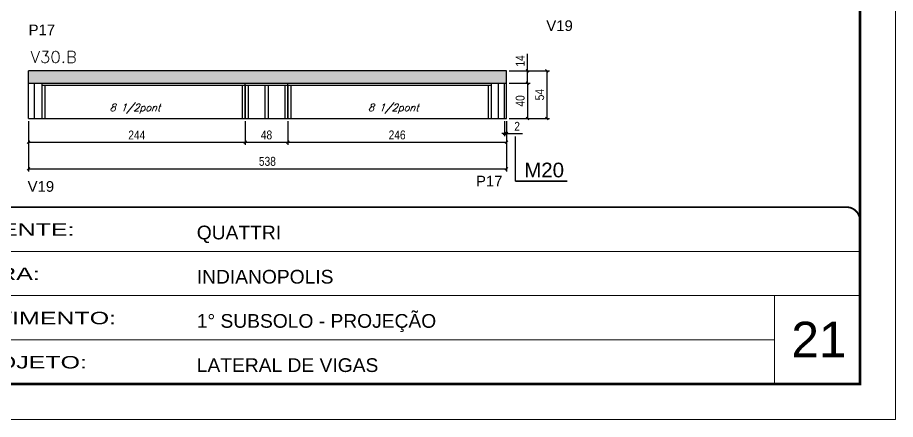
# Model space of a CAD drawing. Header units: millimetres. Extents: x 2921 to 9246, y 316 to 11751.
# Drawn here: x 3418 to 4406, y 3762 to 4215 of the extents above; entities that cross this region are included whole.
import ezdxf

# ---------------------------------------------------------------- set-up
doc = ezdxf.new("R2010")
doc.units = ezdxf.units.MM
doc.linetypes.add('CONTINUO', pattern=[0])
doc.linetypes.add('DASHED', pattern=[0.75, 0.5, -0.25])
for name, color, linetype in [('1', 3, 'Continuous'), ('5', 5, 'Continuous'), ('COTA', 241, 'Continuous'), ('NOMENCLATURA', 7, 'Continuous'), ('Painéis', 200, 'Continuous'), ('SARR_2.2x7', 40, 'Continuous'), ('SARR_3.5x7', 81, 'Continuous'), ('texto', 7, 'Continuous')]:
    doc.layers.add(name, color=color, linetype=linetype)
for name, color, linetype, lineweight in [('CARIMBO', 255, 'Continuous', 9), ('Folhas', 255, 'Continuous', 9), ('SARRAFO DE PRESSAO', 251, 'DASHED', 9), ('Texto Seção', 7, 'Continuous', 15)]:
    doc.layers.add(name, color=color, linetype=linetype, lineweight=lineweight)
doc.styles.add('arial', font='arial.ttf')
doc.styles.add('COTA TECNICA', font='techl___.ttf', dxfattribs={"height": 10})
doc.styles.add('REGUA-120', font='ROMANS.shx', dxfattribs={"height": 15})
doc.styles.add('Romans', font='romans.shx')
doc.styles.get("Standard").update_dxf_attribs({"font": 'arial.ttf'})
doc.styles.add('Tecnologia', font='')
doc.styles.get('Tecnologia').set_extended_font_data('Forgotten Futurist')
doc.dimstyles.new('PAINEL', dxfattribs={"dimtxt": 10, "dimasz": 3, "dimexe": 3, "dimexo": 3, "dimgap": 3, "dimtad": 1, "dimdec": 1, "dimzin": 12, "dimdsep": 46, "dimtxsty": 'COTA TECNICA', "dimblk1": 'OBLIQUE', "dimblk2": 'OBLIQUE', "dimsah": 1, "dimcen": 0.9, "dimclrd": 4, "dimclre": 4, "dimclrt": 240, "dimadec": 1, "dimazin": 3, "dimtfac": 1, "dimtdec": 1, "dimtmove": 0, "dimatfit": 3, "dimfxl": 1, "dimtolj": 1, "dimtzin": 12, "dimarcsym": 0})

# ---------------------------------------------------------------- blocks, each defined once
blk = doc.blocks.new('9999999999')
at = {"color": 30, "linetype": 'CONTINUO'}
for p, q in [((98564.56, 34379.64), (99583.98, 34379.64)), ((98564.56, 34329.83), (99487.98, 34329.83)), ((99583.98, 34329.83), (99487.98, 34329.83)), ((99487.98, 34329.83), (99487.98, 34230.21)), ((98564.56, 34280.02), (99487.98, 34280.02))]:
    blk.add_line(p, q, dxfattribs=at)
at = {"color": 30, "linetype": 'CONTINUO', "const_width": 2}
blk.add_lwpolyline([(99583.98, 34230.21), (99583.98, 34414.45, 0.414214), (99568.98, 34429.45), (98228.98, 34429.45, 0.414214), (98213.98, 34414.45), (98213.98, 34245.21, 0.414214), (98228.98, 34230.21), (99583.98, 34230.21)], format="xyb", dxfattribs=at)
at = {"layer": 'Folhas'}
blk.add_lwpolyline([(98138.98, 34190.21), (99623.98, 34190.21), (99623.98, 35240.21), (98138.98, 35240.21)], close=True, dxfattribs=at)
at = {"layer": 'Folhas', "color": 30, "const_width": 3}
blk.add_lwpolyline([(98213.98, 34230.21), (99583.98, 34230.21), (99583.98, 35200.21), (98213.98, 35200.21)], close=True, dxfattribs=at)
at = {"color": 7, "linetype": 'Continuous', "ltscale": 5, "style": 'arial'}
for s, height, p in [('QUATTRI', 15.483, (98837.68, 34393.13)), ('INDIANOPOLIS', 15.4829, (98837.68, 34343.32)), ('1° SUBSOLO - PROJEÇÃO', 15.4829, (98837.68, 34293.51)), ('LATERAL DE VIGAS', 15.4829, (98837.68, 34243.7))]:
    blk.add_text(s, height=height, dxfattribs=at).set_placement(p)
at = {"layer": 'Folhas', "color": 7, "style": 'Tecnologia', "width": 1.5}
for s, p in [('CLIENTE:', (98573.65, 34397.17)), ('OBRA:', (98573.65, 34347.31)), ('PAVIMENTO:', (98573.65, 34297.5)), ('PROJETO:', (98573.65, 34247.69))]:
    blk.add_text(s, height=14, dxfattribs=at).set_placement(p)
blk = doc.blocks.new('_Oblique')
at = {"layer": '1', "color": 0, "lineweight": -2}
blk.add_line((-0.5, -0.5), (0.5, 0.5), dxfattribs=at)
blk = doc.blocks.new('*D276')
at = {"layer": 'COTA', "color": 4, "linetype": 'ByBlock', "lineweight": -2, "transparency": 16777216}
for p, q in [((3430.31, 4097.63), (3430.31, 4071.09)), ((3674.31, 4097.63), (3674.31, 4071.09)), ((3430.31, 4074.09), (3674.31, 4074.09))]:
    blk.add_line(p, q, dxfattribs=at)
at = {"layer": 'Defpoints', "color": 0, "linetype": 'ByBlock', "transparency": 16777216}
for p in [(3430.31, 4100.63), (3674.31, 4100.63), (3674.31, 4074.09)]:
    blk.add_point(p, dxfattribs=at)
at = {"layer": 'COTA', "color": 4, "linetype": 'ByBlock', "lineweight": -2, "transparency": 16777216, "xscale": 3, "yscale": 3, "zscale": 3, "rotation": 180}
blk.add_blockref('_Oblique', (3430.31, 4074.09), dxfattribs=at)
at = {"layer": 'COTA', "color": 4, "linetype": 'ByBlock', "lineweight": -2, "transparency": 16777216, "xscale": 3, "yscale": 3, "zscale": 3}
blk.add_blockref('_Oblique', (3674.31, 4074.09), dxfattribs=at)
at = {"layer": 'COTA', "color": 240, "linetype": 'ByBlock', "transparency": 16777216, "insert": (3552.31, 4082.17), "char_height": 10, "attachment_point": 5, "style": 'COTA TECNICA'}
blk.add_mtext('\\A1;244', dxfattribs=at)
blk = doc.blocks.new('*D277')
at = {"layer": 'COTA', "color": 4, "linetype": 'ByBlock', "lineweight": -2, "transparency": 16777216}
for p, q in [((3722.31, 4097.63), (3722.31, 4071.09)), ((3968.31, 4097.63), (3968.31, 4071.09)), ((3722.31, 4074.09), (3968.31, 4074.09))]:
    blk.add_line(p, q, dxfattribs=at)
at = {"layer": 'Defpoints', "color": 0, "linetype": 'ByBlock', "transparency": 16777216}
for p in [(3722.31, 4100.63), (3968.31, 4100.63), (3968.31, 4074.09)]:
    blk.add_point(p, dxfattribs=at)
at = {"layer": 'COTA', "color": 4, "linetype": 'ByBlock', "lineweight": -2, "transparency": 16777216, "xscale": 3, "yscale": 3, "zscale": 3, "rotation": 180}
blk.add_blockref('_Oblique', (3722.31, 4074.09), dxfattribs=at)
at = {"layer": 'COTA', "color": 4, "linetype": 'ByBlock', "lineweight": -2, "transparency": 16777216, "xscale": 3, "yscale": 3, "zscale": 3}
blk.add_blockref('_Oblique', (3968.31, 4074.09), dxfattribs=at)
at = {"layer": 'COTA', "color": 240, "linetype": 'ByBlock', "transparency": 16777216, "insert": (3845.31, 4082.2), "char_height": 10, "width": 210.731, "attachment_point": 5, "style": 'COTA TECNICA'}
blk.add_mtext('\\A1;246', dxfattribs=at)
blk = doc.blocks.new('*D939')
at = {"layer": 'COTA', "color": 4, "linetype": 'ByBlock', "lineweight": -2, "transparency": 16777216}
for p, q in [((3430.31, 4097.63), (3430.31, 4041.21)), ((3968.31, 4097.63), (3968.31, 4041.21)), ((3430.31, 4044.21), (3968.31, 4044.21))]:
    blk.add_line(p, q, dxfattribs=at)
at = {"layer": 'Defpoints', "color": 0, "linetype": 'ByBlock', "transparency": 16777216}
for p in [(3430.31, 4100.63), (3968.31, 4100.63), (3968.31, 4044.21)]:
    blk.add_point(p, dxfattribs=at)
at = {"layer": 'COTA', "color": 4, "linetype": 'ByBlock', "lineweight": -2, "transparency": 16777216, "xscale": 3, "yscale": 3, "zscale": 3, "rotation": 180}
blk.add_blockref('_Oblique', (3430.31, 4044.21), dxfattribs=at)
at = {"layer": 'COTA', "color": 4, "linetype": 'ByBlock', "lineweight": -2, "transparency": 16777216, "xscale": 3, "yscale": 3, "zscale": 3}
blk.add_blockref('_Oblique', (3968.31, 4044.21), dxfattribs=at)
at = {"layer": 'COTA', "color": 240, "linetype": 'ByBlock', "transparency": 16777216, "insert": (3699.31, 4052.45), "char_height": 10, "attachment_point": 5, "style": 'COTA TECNICA'}
blk.add_mtext('\\A1;538', dxfattribs=at)
blk = doc.blocks.new('*D278')
at = {"layer": 'COTA', "color": 4, "linetype": 'ByBlock', "lineweight": -2, "transparency": 16777216}
for p, q in [((3674.31, 4097.63), (3674.31, 4071.09)), ((3722.31, 4097.63), (3722.31, 4071.09)), ((3674.31, 4074.09), (3722.31, 4074.09))]:
    blk.add_line(p, q, dxfattribs=at)
at = {"layer": 'Defpoints', "color": 0, "linetype": 'ByBlock', "transparency": 16777216}
for p in [(3674.31, 4100.63), (3722.31, 4100.63), (3722.31, 4074.09)]:
    blk.add_point(p, dxfattribs=at)
at = {"layer": 'COTA', "color": 4, "linetype": 'ByBlock', "lineweight": -2, "transparency": 16777216, "xscale": 3, "yscale": 3, "zscale": 3, "rotation": 180}
blk.add_blockref('_Oblique', (3674.31, 4074.09), dxfattribs=at)
at = {"layer": 'COTA', "color": 4, "linetype": 'ByBlock', "lineweight": -2, "transparency": 16777216, "xscale": 3, "yscale": 3, "zscale": 3}
blk.add_blockref('_Oblique', (3722.31, 4074.09), dxfattribs=at)
at = {"layer": 'COTA', "color": 240, "linetype": 'ByBlock', "transparency": 16777216, "insert": (3698.31, 4082.19), "char_height": 10, "attachment_point": 5, "style": 'COTA TECNICA'}
blk.add_mtext('\\A1;48', dxfattribs=at)
blk = doc.blocks.new('*D279')
at = {"layer": 'COTA', "color": 4, "linetype": 'ByBlock', "lineweight": -2, "transparency": 16777216}
for p, q in [((3966.31, 4097.63), (3966.31, 4080.97)), ((3968.31, 4097.63), (3968.31, 4080.97)), ((3966.31, 4083.97), (3963.31, 4083.97)), ((3966.31, 4083.97), (3968.31, 4083.97)), ((3968.31, 4083.97), (3986.42, 4083.97))]:
    blk.add_line(p, q, dxfattribs=at)
at = {"layer": 'Defpoints', "color": 0, "linetype": 'ByBlock', "transparency": 16777216}
for p in [(3966.31, 4100.63), (3968.31, 4100.63), (3968.31, 4083.97)]:
    blk.add_point(p, dxfattribs=at)
at = {"layer": 'COTA', "color": 4, "linetype": 'ByBlock', "lineweight": -2, "transparency": 16777216, "xscale": 3, "yscale": 3, "zscale": 3}
blk.add_blockref('_Oblique', (3966.31, 4083.97), dxfattribs=at)
at = {"layer": 'COTA', "color": 4, "linetype": 'ByBlock', "lineweight": -2, "transparency": 16777216, "xscale": 3, "yscale": 3, "zscale": 3, "rotation": 180}
blk.add_blockref('_Oblique', (3968.31, 4083.97), dxfattribs=at)
at = {"layer": 'COTA', "color": 240, "linetype": 'ByBlock', "transparency": 16777216, "insert": (3980.36, 4091.97), "char_height": 10, "attachment_point": 5, "style": 'COTA TECNICA'}
blk.add_mtext('\\A1;2', dxfattribs=at)
blk = doc.blocks.new('*D282')
at = {"layer": 'Defpoints', "color": 0, "transparency": 16777216}
for p in [(3968.31, 4140.63), (3968.31, 4100.63), (3991.9, 4100.63)]:
    blk.add_point(p, dxfattribs=at)
at = {"layer": 'Painéis', "color": 4, "lineweight": -2, "transparency": 16777216}
for p, q in [((3971.31, 4140.63), (3994.9, 4140.63)), ((3991.9, 4140.63), (3991.9, 4100.63)), ((3971.31, 4100.63), (3994.9, 4100.63))]:
    blk.add_line(p, q, dxfattribs=at)
at = {"layer": 'Painéis', "color": 4, "lineweight": -2, "transparency": 16777216, "xscale": 3, "yscale": 3, "zscale": 3}
for p, rotation in [((3991.9, 4140.63), 90), ((3991.9, 4100.63), 270)]:
    blk.add_blockref('_Oblique', p, dxfattribs=dict(at, rotation=rotation))
at = {"layer": 'Painéis', "color": 240, "lineweight": 5, "transparency": 16777216, "insert": (3983.8, 4120.63), "char_height": 10, "attachment_point": 5, "rotation": 90, "style": 'COTA TECNICA'}
blk.add_mtext('\\A1;40', dxfattribs=at)
blk = doc.blocks.new('*D283')
at = {"layer": 'Defpoints', "color": 0, "transparency": 16777216}
for p in [(3968.31, 4154.63), (3991.9, 4154.63), (3968.31, 4140.63)]:
    blk.add_point(p, dxfattribs=at)
at = {"layer": 'Painéis', "color": 4, "lineweight": -2, "transparency": 16777216}
for p, q in [((3991.9, 4154.63), (3991.9, 4173.75)), ((3971.31, 4154.63), (3994.9, 4154.63)), ((3991.9, 4140.63), (3991.9, 4154.63)), ((3971.31, 4140.63), (3994.9, 4140.63))]:
    blk.add_line(p, q, dxfattribs=at)
at = {"layer": 'Painéis', "color": 4, "lineweight": -2, "transparency": 16777216, "xscale": 3, "yscale": 3, "zscale": 3}
for p, rotation in [((3991.9, 4154.63), 90), ((3991.9, 4140.63), 270)]:
    blk.add_blockref('_Oblique', p, dxfattribs=dict(at, rotation=rotation))
at = {"layer": 'Painéis', "color": 240, "lineweight": 5, "transparency": 16777216, "insert": (3983.82, 4165.69), "char_height": 10, "attachment_point": 5, "rotation": 90, "style": 'COTA TECNICA'}
blk.add_mtext('\\A1;14', dxfattribs=at)
blk = doc.blocks.new('*D284')
at = {"layer": 'Defpoints', "color": 0, "transparency": 16777216}
for p in [(3968.31, 4154.63), (3968.31, 4100.63), (4013.88, 4100.63)]:
    blk.add_point(p, dxfattribs=at)
at = {"layer": 'Painéis', "color": 4, "lineweight": -2, "transparency": 16777216}
for p, q in [((3971.31, 4154.63), (4016.88, 4154.63)), ((4013.88, 4154.63), (4013.88, 4100.63)), ((3971.31, 4100.63), (4016.88, 4100.63))]:
    blk.add_line(p, q, dxfattribs=at)
at = {"layer": 'Painéis', "color": 4, "lineweight": -2, "transparency": 16777216, "xscale": 3, "yscale": 3, "zscale": 3}
for p, rotation in [((4013.88, 4154.63), 90), ((4013.88, 4100.63), 270)]:
    blk.add_blockref('_Oblique', p, dxfattribs=dict(at, rotation=rotation))
at = {"layer": 'Painéis', "color": 240, "lineweight": 5, "transparency": 16777216, "insert": (4005.77, 4127.63), "char_height": 10, "attachment_point": 5, "rotation": 90, "style": 'COTA TECNICA'}
blk.add_mtext('\\A1;54', dxfattribs=at)

msp = doc.modelspace()

# ---------------------------------------------------------------- hatches: boundary and pattern name
at = {"layer": 'COTA', "linetype": 'ByBlock'}
h = msp.add_hatch(dxfattribs=at)
h.set_pattern_fill('AR-CONC', color=256, scale=0.03)
h.set_pattern_definition([(50, (-128279.153, -29743.32), (5.46554007, -0.47817257), [0.5715, -6.2865]), (355, (-128279.153, -29743.32), (-1.05730264, 5.73170536), [0.4572, -5.02921753]), (100.4514447, (-128278.6973, -29743.36), (4.40823741, 5.25353256), [0.48570026, -5.34270734]), (46.1842, (-128279.153, -29741.796), (8.13237123, -1.26126984), [0.85725, -9.42975]), (96.6355576, (-128278.475, -29741.901), (7.122124, 7.42278374), [0.7285507, -8.01406824]), (351.184151, (-128279.153, -29741.796), (7.122124, 7.42278374), [0.685799, -7.54379196]), (21, (-128278.391, -29742.177), (4.54843174, -3.06795595), [0.5715, -6.2865]), (326, (-128278.391, -29742.177), (1.85406085, 5.52563898), [0.4572, -5.0292]), (71.451445, (-128278.012, -29742.4327), (6.40249258, 2.45768307), [0.48570026, -5.34269813]), (37.5, (-128279.1528, -29743.32), (0.092658098, 2.536651166), [0, -4.96824, 0, -5.1054, 0, -5.04825]), (7.5, (-128279.1528, -29743.32), (2.004589875, 3.005417245), [0, -2.91084, 0, -4.85394, 0, -1.92405]), (327.5, (-128280.852, -29743.32), (4.067717855, -0.17186232), [0, -1.905, 0, -5.9436, 0, -7.8867]), (317.5, (-128281.614, -29743.32), (4.44387544, 0.76279473), [0, -2.4765, 0, -3.94716, 0, -5.6007])])
h.paths.add_polyline_path([(3430.31, 4154.63), (3430.31, 4140.63), (3968.31, 4140.63), (3968.31, 4154.63)])

# ---------------------------------------------------------------- linework, layer by layer
for p, q in [((3968.31, 4154.63), (3430.31, 4154.63)), ((3430.31, 4140.63), (3430.31, 4154.63)), ((3968.31, 4140.63), (3968.31, 4154.63))]:
    msp.add_line(p, q, dxfattribs=at)
at = {"layer": 'NOMENCLATURA', "linetype": 'Continuous'}
for p, q in [((3978.51, 4030.31), (3978.51, 4080.7)), ((4036.71, 4030.31), (3978.51, 4030.31)), ((3978.51, 4030.31), (4036.71, 4030.31))]:
    msp.add_line(p, q, dxfattribs=at)
at = {"layer": 'Painéis', "linetype": 'ByBlock'}
for p, q in [((3430.31, 4140.63), (3968.31, 4140.63)), ((3430.31, 4100.63), (3430.31, 4140.63)), ((3674.31, 4100.63), (3674.31, 4140.63)), ((3722.31, 4100.63), (3722.31, 4140.63)), ((3966.31, 4100.63), (3966.31, 4140.63)), ((3968.31, 4100.63), (3968.31, 4140.63)), ((3430.31, 4100.63), (3968.31, 4100.63))]:
    msp.add_line(p, q, dxfattribs=at)
at = {"layer": 'SARR_2.2x7', "linetype": 'Continuous'}
for p, q in [((3437.31, 4100.63), (3437.31, 4140.63)), ((3959.31, 4100.63), (3959.31, 4140.63)), ((3445.31, 4138.43), (3674.31, 4138.43)), ((3674.31, 4138.43), (3722.31, 4138.43)), ((3722.31, 4138.43), (3951.31, 4138.43))]:
    msp.add_line(p, q, dxfattribs=at)
at = {"layer": 'SARR_3.5x7'}
for p, q in [((3445.31, 4140.63), (3445.31, 4100.63)), ((3951.31, 4140.63), (3951.31, 4100.63)), ((3448.81, 4138.43), (3448.81, 4100.63)), ((3670.81, 4138.43), (3670.81, 4100.63)), ((3674.31, 4138.43), (3674.31, 4100.63)), ((3677.81, 4138.43), (3677.81, 4100.63)), ((3696.53, 4138.43), (3696.53, 4100.63)), ((3700.03, 4138.43), (3700.03, 4100.63)), ((3718.81, 4138.43), (3718.81, 4100.63)), ((3722.31, 4138.43), (3722.31, 4100.63)), ((3725.81, 4138.43), (3725.81, 4100.63)), ((3947.81, 4138.43), (3947.81, 4100.63)), ((3445.31, 4100.63), (3448.81, 4100.63)), ((3670.81, 4100.63), (3674.31, 4100.63)), ((3674.31, 4100.63), (3677.81, 4100.63)), ((3947.81, 4100.63), (3951.31, 4100.63))]:
    msp.add_line(p, q, dxfattribs=at)

# ---------------------------------------------------------------- block references
at = {"layer": 'SARRAFO DE PRESSAO', "color": 6, "linetype": 'ByBlock'}
msp.add_blockref('9999999999', (-95217.85, -30428.56), dxfattribs=at)

# ---------------------------------------------------------------- texts
at = {"layer": '5', "linetype": 'Continuous'}
for s, rotation, p in [('V19', 359.99996, (4013.2, 4199.4)), ('P17', 359.99996, (3430.57, 4194.6)), ('P17', 0.00004, (3934.08, 4024.29)), ('V19', 359.99996, (3429.47, 4018.25))]:
    msp.add_text(s, height=12, rotation=rotation, dxfattribs=at).set_placement(p)
at = {"layer": 'CARIMBO', "style": 'arial'}
msp.add_text('21', height=40, dxfattribs=at).set_placement((4288.99, 3831.79))
at = {"layer": 'NOMENCLATURA', "linetype": 'Continuous'}
msp.add_text('M20', height=16.5, dxfattribs=at).set_placement((3988.33, 4034.51))
at = {"layer": 'texto', "color": 2, "char_height": 8, "attachment_point": 5, "style": 'Romans'}
for insert in [(3550.33, 4111.86), (3841.1, 4111.86)]:
    msp.add_mtext('{\\Q19;\\C256;8 1/2pont}', dxfattribs=dict(at, insert=insert))
at = {"layer": 'Texto Seção', "style": 'REGUA-120', "width": 1.05}
msp.add_text('V30.B', height=13, dxfattribs=at).set_placement((3432.83, 4163.52))

# ---------------------------------------------------------------- dimensions: what is measured, and where the dimension line sits
at = {"layer": 'COTA', "linetype": 'ByBlock'}
for base, p1, p2, picture, middle in [((3674.31, 4074.09), (3430.31, 4100.63), (3674.31, 4100.63), '*D276', (3552.31, 4082.17)), ((3968.31, 4044.21), (3430.31, 4100.63), (3968.31, 4100.63), '*D939', (3699.31, 4052.45)), ((3722.31, 4074.09), (3674.31, 4100.63), (3722.31, 4100.63), '*D278', (3698.31, 4082.19)), ((3968.31, 4083.97), (3966.31, 4100.63), (3968.31, 4100.63), '*D279', (3980.36, 4091.97))]:
    dim = msp.add_linear_dim(base=base, p1=p1, p2=p2, dimstyle='PAINEL', dxfattribs=at)
    dim.commit()
    dim.dimension.update_dxf_attribs({"geometry": picture, "text_midpoint": middle})
dim = msp.add_linear_dim(base=(3968.31, 4074.09), p1=(3722.31, 4100.63), p2=(3968.31, 4100.63), dimstyle='PAINEL', override={"dimtmove": 1}, dxfattribs=at)
dim.commit()
dim.dimension.update_dxf_attribs({"geometry": '*D277', "text_midpoint": (3845.31, 4082.2)})
at = {"layer": 'Painéis', "lineweight": 5}
for base, p1, p2, picture, middle in [((3991.9, 4154.63), (3968.31, 4140.63), (3968.31, 4154.63), '*D283', (3983.82, 4165.69)), ((4013.88, 4100.63), (3968.31, 4154.63), (3968.31, 4100.63), '*D284', (4005.77, 4127.63)), ((3991.9, 4100.63), (3968.31, 4140.63), (3968.31, 4100.63), '*D282', (3983.8, 4120.63))]:
    dim = msp.add_linear_dim(base=base, p1=p1, p2=p2, angle=90, dimstyle='PAINEL', dxfattribs=at)
    dim.commit()
    dim.dimension.update_dxf_attribs({"geometry": picture, "text_midpoint": middle})

doc.saveas('drawing.dxf')
